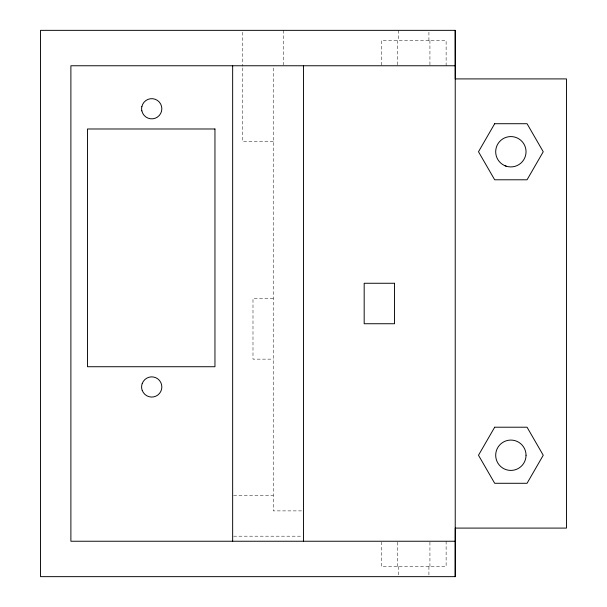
<?xml version="1.0" encoding="UTF-8"?>
<svg xmlns="http://www.w3.org/2000/svg" width="607" height="607" viewBox="0 0 607 607"><rect width="100%" height="100%" fill="white"/><g stroke="black" fill="none" stroke-linecap="round" stroke-linejoin="round"><path stroke-width="0.46" stroke-dasharray="3.04 2.28" d="M273.226 141.636L242.777 141.636L242.777 67.127M273.226 298.439L252.99 298.439L252.99 359.139L273.226 359.139M233.604 495.714L273.226 495.714M301.58 510.889L273.226 510.889L273.226 65.761M233.604 536.186L301.588 536.186M446.122 65.761L446.122 40.464L381.371 40.464L381.371 65.761M446.122 541.239L446.122 566.536L381.371 566.536L381.371 542.18M429.931 40.464L429.931 65.761M429.931 542.18L429.931 566.536M428.921 32.186L428.921 40.464M428.921 566.536L428.921 575.732M398.571 30.35L398.571 40.464M398.571 566.536L398.571 576.65M397.562 40.464L397.562 65.761M397.562 542.18L397.562 566.536M283.241 30.35L283.241 64.828M242.777 32.239L242.777 66.186"/><path stroke-width="0.91" d="M455.227 576.65L455.227 30.35L40.54 30.35L40.54 576.65L455.227 576.65L455.273 528.09L566.46 528.09L566.46 78.91L455.273 78.91L455.227 30.35M142.22 383.503L141.833 384.861A10.076 10.076 0 0 0 141.833 389.064L142.22 390.422M455.227 65.761L70.89 65.761L70.89 541.239L455.227 541.239M303.477 65.761L303.477 541.239M232.656 65.761L232.656 541.239M141.863 106.65A10.099 10.099 0 0 1 157.388 100.383A10.099 10.099 0 0 1 157.388 117.128A10.099 10.099 0 0 1 141.863 110.853M142.25 383.503A10.099 10.099 0 0 1 157.774 378.859A10.099 10.099 0 0 1 157.774 395.066A10.099 10.099 0 0 1 142.25 390.422M506.177 166.181A15.175 15.175 0 0 1 504.402 138.017A15.175 15.175 0 0 1 526.041 151.75A15.175 15.175 0 0 1 504.409 165.476M141.833 110.861A10.069 10.069 0 0 1 141.833 106.65M494.682 123.714L478.491 151.75L494.682 179.786L527.051 179.786L543.242 151.75L527.051 123.714L494.682 123.714M494.682 427.214L478.491 455.25L494.682 483.286L527.051 483.286L543.242 455.25L527.051 427.214L494.682 427.214M214.954 128.988L87.484 128.988L87.484 366.727L214.954 366.727L214.954 128.988M394.527 283.264L364.177 283.264L364.177 323.736L394.527 323.736L394.527 283.264M526.041 455.25A15.175 15.175 0 0 0 506.177 440.819A15.175 15.175 0 0 0 506.177 469.681A15.175 15.175 0 0 0 526.041 455.25"/></g></svg>
